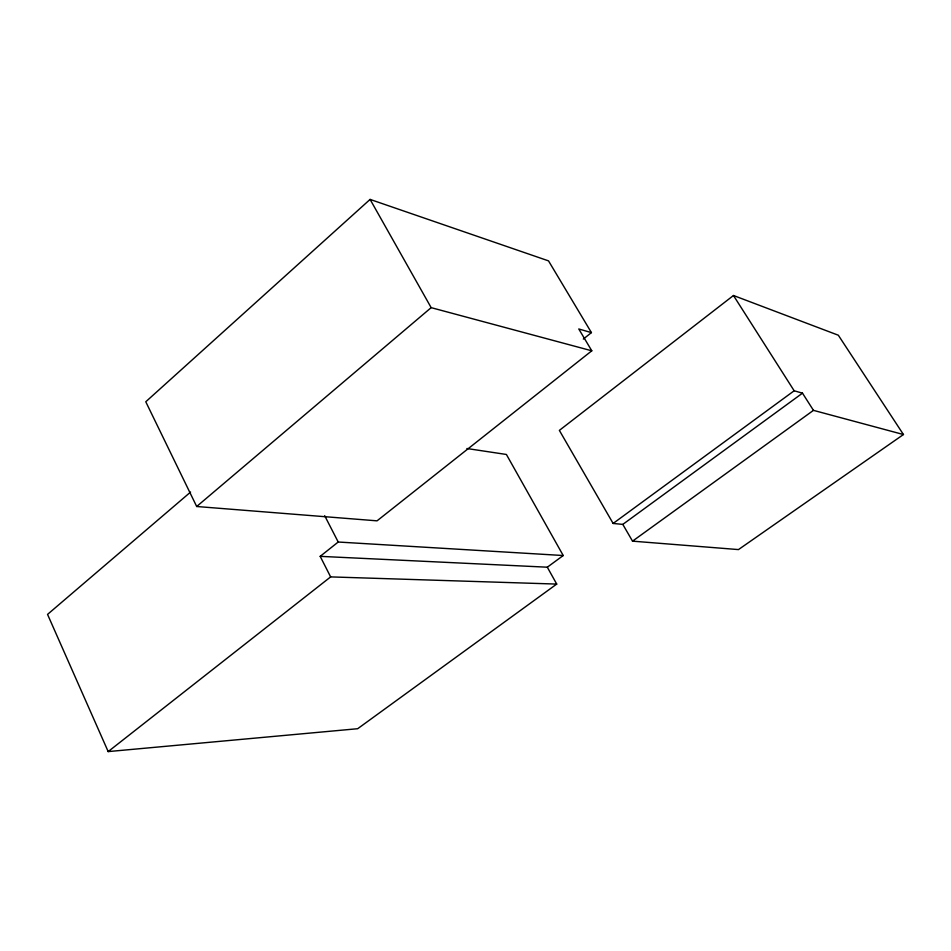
<?xml version="1.0" encoding="UTF-8"?>
<svg xmlns="http://www.w3.org/2000/svg" width="951" height="951" viewBox="0 0 951 951"><rect width="100%" height="100%" fill="white"/><g stroke="black" fill="none" stroke-linecap="round" stroke-linejoin="round"><path stroke-width="1.43" d="M591.427 332.612L548.513 260.871L370.094 199.413L145.776 401.774L196.691 506.503L377.048 520.839L591.784 350.8L578.779 328.975L591.427 332.612L583.308 339.091M190.58 492.071L47.55 614.394L108.176 751.587L357.671 728.716L556.715 584.08L547.312 567.2L320.19 556.347L330.639 576.9L556.715 584.08M196.691 506.503L431.16 307.649L591.784 350.8M320.19 556.347L338.211 542.022L563.23 555.527L506.396 454.471L466.905 448.515M108.176 751.587L330.639 576.9M903.45 434.536L838.33 335.228L733.471 295.499L559.366 430.387L613.122 523.454L622.81 524.393L802.489 393.167L813.462 410.356L903.45 434.536L738.475 549.583L632.534 541.155L622.81 524.393M547.312 567.2L563.23 555.527M613.122 523.454L794.168 390.778L802.489 393.167M632.534 541.155L813.462 410.356M733.471 295.499L794.168 390.778M370.094 199.413L431.16 307.649M324.683 515.704L338.211 542.022"/></g></svg>
